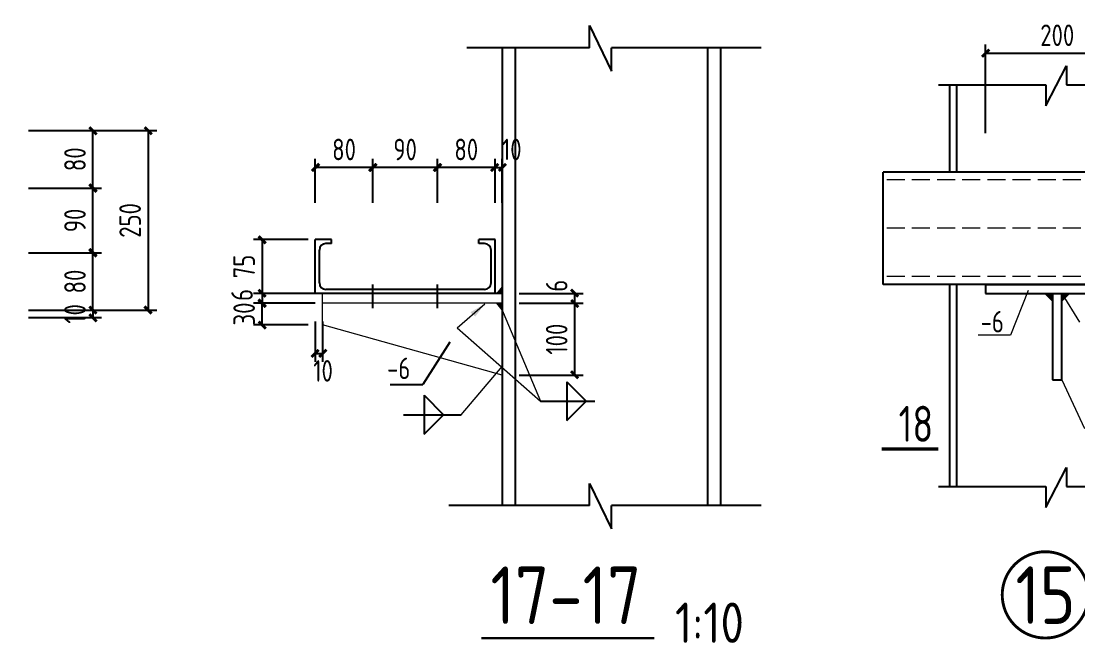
# Model space of a CAD drawing. Header units: millimetres. Extents: x 865490 to 879904, y 39442 to 44891.
# Drawn here: x 875751.1 to 875898.2, y 39645.5 to 39732 of the extents above; entities that cross this region are included whole.
import ezdxf

# ---------------------------------------------------------------- set-up
doc = ezdxf.new("R2010")
doc.units = ezdxf.units.MM
doc.header["$LTSCALE"] = 1000
doc.header["$MEASUREMENT"] = 0
doc.linetypes.add('DASH', pattern=[0.35, 0.25, -0.1])
for name, color, linetype, lineweight in [('1', 4, 'Continuous', 70), ('D3', 62, 'Continuous', 9), ('LZ', 64, 'Continuous', 9), ('数字', 3, 'Continuous', 9)]:
    doc.layers.add(name, color=color, linetype=linetype, lineweight=lineweight)
for name, color, linetype in [('D1', 112, 'Continuous'), ('D2', 6, 'Continuous'), ('DIM', 7, 'Continuous'), ('GJ', 6, 'Continuous'), ('PUB_DIM', 3, 'Continuous'), ('文字', 7, 'Continuous'), ('桩', 6, 'Continuous')]:
    doc.layers.add(name, color=color, linetype=linetype)
doc.styles.add('GBHZ', font='gbenor.shx', dxfattribs={"width": 0.9, "bigfont": 'gbcbig.shx'})
doc.dimstyles.new('Y10', dxfattribs={"dimscale": 0, "dimtxt": 3, "dimasz": 0.01, "dimexe": 1.2, "dimexo": 1, "dimgap": 1, "dimtad": 1, "dimdec": 0, "dimlfac": 10, "dimzin": 0, "dimdsep": 46, "dimtxsty": 'GBHZ', "dimblk1": 'DX', "dimblk2": 'DX', "dimsah": 1, "dimcen": 0.09, "dimdle": 1, "dimadec": 0, "dimazin": 0, "dimtfac": 1, "dimtdec": 0, "dimtix": 1, "dimtmove": 2, "dimatfit": 3, "dimldrblk": 'DX', "dimfxl": 0, "dimtolj": 1, "dimtzin": 0, "dimarcsym": 0})

# ---------------------------------------------------------------- blocks, each defined once
blk = doc.blocks.new('DX')
at = {"color": 0, "linetype": 'ByBlock', "const_width": 40}
blk.add_lwpolyline([(-54, -51), (46, 49)], dxfattribs=at)
blk = doc.blocks.new('*D955')
at = {"layer": 'Defpoints', "color": 0, "linetype": 'ByBlock', "transparency": 16777216}
for p in [(875905.29, 39727.52), (875885.29, 39715.41), (875905.29, 39715.62)]:
    blk.add_point(p, dxfattribs=at)
at = {"layer": 'DIM', "color": 0, "linetype": 'ByBlock', "lineweight": -2, "transparency": 16777216}
for p, q in [((875885.29, 39716.41), (875885.29, 39728.72)), ((875905.29, 39716.62), (875905.29, 39728.72)), ((875885.3, 39727.52), (875905.28, 39727.52))]:
    blk.add_line(p, q, dxfattribs=at)
at = {"layer": 'DIM', "color": 0, "linetype": 'ByBlock', "lineweight": -2, "transparency": 16777216, "xscale": 0.01, "yscale": 0.01, "zscale": 0.01, "rotation": 180}
blk.add_blockref('DX', (875885.29, 39727.52), dxfattribs=at)
at = {"layer": 'DIM', "color": 0, "linetype": 'ByBlock', "lineweight": -2, "transparency": 16777216, "xscale": 0.01, "yscale": 0.01, "zscale": 0.01}
blk.add_blockref('DX', (875905.29, 39727.52), dxfattribs=at)
at = {"layer": 'DIM', "color": 0, "linetype": 'ByBlock', "transparency": 16777216, "insert": (875895.29, 39730.02), "char_height": 3, "attachment_point": 5, "style": 'GBHZ'}
blk.add_mtext('\\A1;200', dxfattribs=at)
blk = doc.blocks.new('*D1313')
at = {"layer": 'Defpoints', "color": 0, "linetype": 'ByBlock', "transparency": 16777216}
for p in [(875755.57, 39716.78), (875755.57, 39691.78), (875768.81, 39691.78)]:
    blk.add_point(p, dxfattribs=at)
at = {"layer": 'dim', "color": 0, "linetype": 'ByBlock', "lineweight": -2, "transparency": 16777216}
for p, q in [((875756.57, 39716.78), (875770.01, 39716.78)), ((875768.81, 39716.77), (875768.81, 39691.79)), ((875756.57, 39691.78), (875770.01, 39691.78))]:
    blk.add_line(p, q, dxfattribs=at)
at = {"layer": 'dim', "color": 0, "linetype": 'ByBlock', "lineweight": -2, "transparency": 16777216, "xscale": 0.01, "yscale": 0.01, "zscale": 0.01}
for p, rotation in [((875768.81, 39716.78), 90), ((875768.81, 39691.78), 270)]:
    blk.add_blockref('DX', p, dxfattribs=dict(at, rotation=rotation))
at = {"layer": 'dim', "color": 0, "linetype": 'ByBlock', "transparency": 16777216, "insert": (875766.31, 39704.28), "char_height": 3, "attachment_point": 5, "rotation": 90, "style": 'GBHZ'}
blk.add_mtext('\\A1;250', dxfattribs=at)
blk = doc.blocks.new('*D1314')
at = {"layer": 'Defpoints', "color": 0, "linetype": 'ByBlock', "transparency": 16777216}
for p in [(875751.15, 39716.78), (875761.14, 39716.78), (875751.15, 39708.78)]:
    blk.add_point(p, dxfattribs=at)
at = {"layer": 'dim', "color": 0, "linetype": 'ByBlock', "lineweight": -2, "transparency": 16777216}
for p, q in [((875752.15, 39716.78), (875762.34, 39716.78)), ((875761.14, 39708.79), (875761.14, 39716.77)), ((875752.15, 39708.78), (875762.34, 39708.78))]:
    blk.add_line(p, q, dxfattribs=at)
at = {"layer": 'dim', "color": 0, "linetype": 'ByBlock', "lineweight": -2, "transparency": 16777216, "xscale": 0.01, "yscale": 0.01, "zscale": 0.01}
for p, rotation in [((875761.14, 39716.78), 90), ((875761.14, 39708.78), 270)]:
    blk.add_blockref('DX', p, dxfattribs=dict(at, rotation=rotation))
at = {"layer": 'dim', "color": 0, "linetype": 'ByBlock', "transparency": 16777216, "insert": (875758.64, 39712.78), "char_height": 3, "attachment_point": 5, "rotation": 90, "style": 'GBHZ'}
blk.add_mtext('\\A1;80', dxfattribs=at)
blk = doc.blocks.new('*D1315')
at = {"layer": 'Defpoints', "color": 0, "linetype": 'ByBlock', "transparency": 16777216}
for p in [(875751.15, 39708.78), (875761.14, 39708.78), (875751.15, 39699.78)]:
    blk.add_point(p, dxfattribs=at)
at = {"layer": 'dim', "color": 0, "linetype": 'ByBlock', "lineweight": -2, "transparency": 16777216}
for p, q in [((875752.15, 39708.78), (875762.34, 39708.78)), ((875761.14, 39699.79), (875761.14, 39708.77)), ((875752.15, 39699.78), (875762.34, 39699.78))]:
    blk.add_line(p, q, dxfattribs=at)
at = {"layer": 'dim', "color": 0, "linetype": 'ByBlock', "lineweight": -2, "transparency": 16777216, "xscale": 0.01, "yscale": 0.01, "zscale": 0.01}
for p, rotation in [((875761.14, 39708.78), 90), ((875761.14, 39699.78), 270)]:
    blk.add_blockref('DX', p, dxfattribs=dict(at, rotation=rotation))
at = {"layer": 'dim', "color": 0, "linetype": 'ByBlock', "transparency": 16777216, "insert": (875758.64, 39704.28), "char_height": 3, "attachment_point": 5, "rotation": 90, "style": 'GBHZ'}
blk.add_mtext('\\A1;90', dxfattribs=at)
blk = doc.blocks.new('*D1316')
at = {"layer": 'Defpoints', "color": 0, "linetype": 'ByBlock', "transparency": 16777216}
for p in [(875751.15, 39699.78), (875761.14, 39699.78), (875751.15, 39691.78)]:
    blk.add_point(p, dxfattribs=at)
at = {"layer": 'dim', "color": 0, "linetype": 'ByBlock', "lineweight": -2, "transparency": 16777216}
for p, q in [((875752.15, 39699.78), (875762.34, 39699.78)), ((875761.14, 39691.79), (875761.14, 39699.77)), ((875752.15, 39691.78), (875762.34, 39691.78))]:
    blk.add_line(p, q, dxfattribs=at)
at = {"layer": 'dim', "color": 0, "linetype": 'ByBlock', "lineweight": -2, "transparency": 16777216, "xscale": 0.01, "yscale": 0.01, "zscale": 0.01}
for p, rotation in [((875761.14, 39699.78), 90), ((875761.14, 39691.78), 270)]:
    blk.add_blockref('DX', p, dxfattribs=dict(at, rotation=rotation))
at = {"layer": 'dim', "color": 0, "linetype": 'ByBlock', "transparency": 16777216, "insert": (875758.64, 39695.78), "char_height": 3, "attachment_point": 5, "rotation": 90, "style": 'GBHZ'}
blk.add_mtext('\\A1;80', dxfattribs=at)
blk = doc.blocks.new('*D1306')
at = {"layer": 'Defpoints', "color": 0, "linetype": 'ByBlock', "transparency": 16777216}
for p in [(875751.15, 39691.78), (875751.15, 39690.78), (875761.14, 39690.78)]:
    blk.add_point(p, dxfattribs=at)
at = {"layer": 'dim', "color": 0, "linetype": 'ByBlock', "lineweight": -2, "transparency": 16777216}
for p, q in [((875752.15, 39691.78), (875762.34, 39691.78)), ((875752.15, 39690.78), (875762.34, 39690.78)), ((875761.14, 39691.79), (875761.14, 39691.8)), ((875761.14, 39691.78), (875761.14, 39690.78)), ((875761.14, 39690.77), (875761.14, 39690.76))]:
    blk.add_line(p, q, dxfattribs=at)
at = {"layer": 'dim', "color": 0, "linetype": 'ByBlock', "lineweight": -2, "transparency": 16777216, "xscale": 0.01, "yscale": 0.01, "zscale": 0.01}
for p, rotation in [((875761.14, 39691.78), 270), ((875761.14, 39690.78), 90)]:
    blk.add_blockref('DX', p, dxfattribs=dict(at, rotation=rotation))
at = {"layer": 'dim', "color": 0, "linetype": 'ByBlock', "transparency": 16777216, "insert": (875758.64, 39691.28), "char_height": 3, "attachment_point": 5, "rotation": 90, "style": 'GBHZ'}
blk.add_mtext('\\A1;10', dxfattribs=at)
blk = doc.blocks.new('*D1317')
at = {"layer": 'Defpoints', "color": 0, "linetype": 'ByBlock', "transparency": 16777216}
for p in [(875792.07, 39701.62), (875784.67, 39694.12), (875792.07, 39694.12)]:
    blk.add_point(p, dxfattribs=at)
at = {"layer": 'DIM', "color": 0, "linetype": 'ByBlock', "lineweight": -2, "transparency": 16777216}
for p, q in [((875791.07, 39701.62), (875783.47, 39701.62)), ((875784.67, 39701.61), (875784.67, 39694.13)), ((875791.07, 39694.12), (875783.47, 39694.12))]:
    blk.add_line(p, q, dxfattribs=at)
at = {"layer": 'DIM', "color": 0, "linetype": 'ByBlock', "lineweight": -2, "transparency": 16777216, "xscale": 0.01, "yscale": 0.01, "zscale": 0.01}
for p, rotation in [((875784.67, 39701.62), 90), ((875784.67, 39694.12), 270)]:
    blk.add_blockref('DX', p, dxfattribs=dict(at, rotation=rotation))
at = {"layer": 'DIM', "color": 0, "linetype": 'ByBlock', "transparency": 16777216, "insert": (875782.17, 39697.87), "char_height": 3, "attachment_point": 5, "rotation": 90, "style": 'GBHZ'}
blk.add_mtext('\\A1;75', dxfattribs=at)
blk = doc.blocks.new('*D1318')
at = {"layer": 'Defpoints', "color": 0, "linetype": 'ByBlock', "transparency": 16777216}
for p in [(875809.07, 39711.64), (875809.07, 39705.74), (875817.07, 39705.74)]:
    blk.add_point(p, dxfattribs=at)
at = {"layer": 'DIM', "color": 0, "linetype": 'ByBlock', "lineweight": -2, "transparency": 16777216}
for p, q in [((875809.07, 39706.74), (875809.07, 39712.84)), ((875817.07, 39706.74), (875817.07, 39712.84)), ((875817.06, 39711.64), (875809.08, 39711.64))]:
    blk.add_line(p, q, dxfattribs=at)
at = {"layer": 'DIM', "color": 0, "linetype": 'ByBlock', "lineweight": -2, "transparency": 16777216, "xscale": 0.01, "yscale": 0.01, "zscale": 0.01, "rotation": 180}
blk.add_blockref('DX', (875809.07, 39711.64), dxfattribs=at)
at = {"layer": 'DIM', "color": 0, "linetype": 'ByBlock', "lineweight": -2, "transparency": 16777216, "xscale": 0.01, "yscale": 0.01, "zscale": 0.01}
blk.add_blockref('DX', (875817.07, 39711.64), dxfattribs=at)
at = {"layer": 'DIM', "color": 0, "linetype": 'ByBlock', "transparency": 16777216, "insert": (875813.07, 39714.14), "char_height": 3, "attachment_point": 5, "style": 'GBHZ'}
blk.add_mtext('\\A1;80', dxfattribs=at)
blk = doc.blocks.new('*D1319')
at = {"layer": 'Defpoints', "color": 0, "linetype": 'ByBlock', "transparency": 16777216}
for p in [(875800.07, 39711.64), (875800.07, 39705.74), (875809.07, 39705.74)]:
    blk.add_point(p, dxfattribs=at)
at = {"layer": 'DIM', "color": 0, "linetype": 'ByBlock', "lineweight": -2, "transparency": 16777216}
for p, q in [((875800.07, 39706.74), (875800.07, 39712.84)), ((875809.07, 39706.74), (875809.07, 39712.84)), ((875809.06, 39711.64), (875800.08, 39711.64))]:
    blk.add_line(p, q, dxfattribs=at)
at = {"layer": 'DIM', "color": 0, "linetype": 'ByBlock', "lineweight": -2, "transparency": 16777216, "xscale": 0.01, "yscale": 0.01, "zscale": 0.01, "rotation": 180}
blk.add_blockref('DX', (875800.07, 39711.64), dxfattribs=at)
at = {"layer": 'DIM', "color": 0, "linetype": 'ByBlock', "lineweight": -2, "transparency": 16777216, "xscale": 0.01, "yscale": 0.01, "zscale": 0.01}
blk.add_blockref('DX', (875809.07, 39711.64), dxfattribs=at)
at = {"layer": 'DIM', "color": 0, "linetype": 'ByBlock', "transparency": 16777216, "insert": (875804.57, 39714.14), "char_height": 3, "attachment_point": 5, "style": 'GBHZ'}
blk.add_mtext('\\A1;90', dxfattribs=at)
blk = doc.blocks.new('*D1320')
at = {"layer": 'Defpoints', "color": 0, "linetype": 'ByBlock', "transparency": 16777216}
for p in [(875792.07, 39711.64), (875792.07, 39705.74), (875800.07, 39705.74)]:
    blk.add_point(p, dxfattribs=at)
at = {"layer": 'DIM', "color": 0, "linetype": 'ByBlock', "lineweight": -2, "transparency": 16777216}
for p, q in [((875792.07, 39706.74), (875792.07, 39712.84)), ((875800.07, 39706.74), (875800.07, 39712.84)), ((875800.06, 39711.64), (875792.08, 39711.64))]:
    blk.add_line(p, q, dxfattribs=at)
at = {"layer": 'DIM', "color": 0, "linetype": 'ByBlock', "lineweight": -2, "transparency": 16777216, "xscale": 0.01, "yscale": 0.01, "zscale": 0.01, "rotation": 180}
blk.add_blockref('DX', (875792.07, 39711.64), dxfattribs=at)
at = {"layer": 'DIM', "color": 0, "linetype": 'ByBlock', "lineweight": -2, "transparency": 16777216, "xscale": 0.01, "yscale": 0.01, "zscale": 0.01}
blk.add_blockref('DX', (875800.07, 39711.64), dxfattribs=at)
at = {"layer": 'DIM', "color": 0, "linetype": 'ByBlock', "transparency": 16777216, "insert": (875796.07, 39714.14), "char_height": 3, "attachment_point": 5, "style": 'GBHZ'}
blk.add_mtext('\\A1;80', dxfattribs=at)
blk = doc.blocks.new('*D1321')
at = {"layer": 'Defpoints', "color": 0, "linetype": 'ByBlock', "transparency": 16777216}
for p in [(875819.45, 39694.12), (875819.45, 39692.77), (875828.15, 39692.77)]:
    blk.add_point(p, dxfattribs=at)
at = {"layer": 'DIM', "color": 0, "linetype": 'ByBlock', "lineweight": -2, "transparency": 16777216}
for p, q in [((875820.45, 39694.12), (875829.35, 39694.12)), ((875828.15, 39694.13), (875828.15, 39694.14)), ((875828.15, 39694.12), (875828.15, 39692.77)), ((875820.45, 39692.77), (875829.35, 39692.77)), ((875828.15, 39692.76), (875828.15, 39692.75))]:
    blk.add_line(p, q, dxfattribs=at)
at = {"layer": 'DIM', "color": 0, "linetype": 'ByBlock', "lineweight": -2, "transparency": 16777216, "xscale": 0.01, "yscale": 0.01, "zscale": 0.01}
for p, rotation in [((875828.15, 39694.12), 270), ((875828.15, 39692.77), 90)]:
    blk.add_blockref('DX', p, dxfattribs=dict(at, rotation=rotation))
at = {"layer": 'DIM', "color": 0, "linetype": 'ByBlock', "transparency": 16777216, "insert": (875825.65, 39695.2), "char_height": 3, "attachment_point": 5, "rotation": 90, "style": 'GBHZ'}
blk.add_mtext('\\A1;6', dxfattribs=at)
blk = doc.blocks.new('*D1322')
at = {"layer": 'Defpoints', "color": 0, "linetype": 'ByBlock', "transparency": 16777216}
for p in [(875819.45, 39692.77), (875819.45, 39682.77), (875828.15, 39682.77)]:
    blk.add_point(p, dxfattribs=at)
at = {"layer": 'DIM', "color": 0, "linetype": 'ByBlock', "lineweight": -2, "transparency": 16777216}
for p, q in [((875820.45, 39692.77), (875829.35, 39692.77)), ((875828.15, 39692.76), (875828.15, 39682.78)), ((875820.45, 39682.77), (875829.35, 39682.77))]:
    blk.add_line(p, q, dxfattribs=at)
at = {"layer": 'DIM', "color": 0, "linetype": 'ByBlock', "lineweight": -2, "transparency": 16777216, "xscale": 0.01, "yscale": 0.01, "zscale": 0.01}
for p, rotation in [((875828.15, 39692.77), 90), ((875828.15, 39682.77), 270)]:
    blk.add_blockref('DX', p, dxfattribs=dict(at, rotation=rotation))
at = {"layer": 'DIM', "color": 0, "linetype": 'ByBlock', "transparency": 16777216, "insert": (875825.65, 39687.77), "char_height": 3, "attachment_point": 5, "rotation": 90, "style": 'GBHZ'}
blk.add_mtext('\\A1;100', dxfattribs=at)
blk = doc.blocks.new('*D1323')
at = {"layer": 'Defpoints', "color": 0, "linetype": 'ByBlock', "transparency": 16777216}
for p in [(875792.07, 39691.24), (875793.07, 39691.24), (875793.07, 39685.8)]:
    blk.add_point(p, dxfattribs=at)
at = {"layer": 'DIM', "color": 0, "linetype": 'ByBlock', "lineweight": -2, "transparency": 16777216}
for p, q in [((875792.07, 39690.24), (875792.07, 39684.6)), ((875793.07, 39690.24), (875793.07, 39684.6)), ((875792.06, 39685.8), (875792.05, 39685.8)), ((875792.07, 39685.8), (875793.07, 39685.8)), ((875793.08, 39685.8), (875793.09, 39685.8))]:
    blk.add_line(p, q, dxfattribs=at)
at = {"layer": 'DIM', "color": 0, "linetype": 'ByBlock', "lineweight": -2, "transparency": 16777216, "xscale": 0.01, "yscale": 0.01, "zscale": 0.01}
blk.add_blockref('DX', (875792.07, 39685.8), dxfattribs=at)
at = {"layer": 'DIM', "color": 0, "linetype": 'ByBlock', "lineweight": -2, "transparency": 16777216, "xscale": 0.01, "yscale": 0.01, "zscale": 0.01, "rotation": 180}
blk.add_blockref('DX', (875793.07, 39685.8), dxfattribs=at)
at = {"layer": 'DIM', "color": 0, "linetype": 'ByBlock', "transparency": 16777216, "insert": (875793.15, 39683.36), "char_height": 3, "attachment_point": 5, "style": 'GBHZ'}
blk.add_mtext('\\A1;10', dxfattribs=at)
blk = doc.blocks.new('*D1324')
at = {"layer": 'Defpoints', "color": 0, "linetype": 'ByBlock', "transparency": 16777216}
for p in [(875784.67, 39692.77), (875792.07, 39692.77), (875792.07, 39689.77)]:
    blk.add_point(p, dxfattribs=at)
at = {"layer": 'DIM', "color": 0, "linetype": 'ByBlock', "lineweight": -2, "transparency": 16777216}
for p, q in [((875791.07, 39692.77), (875783.47, 39692.77)), ((875784.67, 39692.78), (875784.67, 39692.79)), ((875784.67, 39689.77), (875784.67, 39692.77)), ((875791.07, 39689.77), (875783.47, 39689.77)), ((875784.67, 39689.76), (875784.67, 39689.75))]:
    blk.add_line(p, q, dxfattribs=at)
at = {"layer": 'DIM', "color": 0, "linetype": 'ByBlock', "lineweight": -2, "transparency": 16777216, "xscale": 0.01, "yscale": 0.01, "zscale": 0.01}
for p, rotation in [((875784.67, 39692.77), 270), ((875784.67, 39689.77), 90)]:
    blk.add_blockref('DX', p, dxfattribs=dict(at, rotation=rotation))
at = {"layer": 'DIM', "color": 0, "linetype": 'ByBlock', "transparency": 16777216, "insert": (875782.17, 39691.27), "char_height": 3, "attachment_point": 5, "rotation": 90, "style": 'GBHZ'}
blk.add_mtext('\\A1;30', dxfattribs=at)
blk = doc.blocks.new('*D1325')
at = {"layer": 'Defpoints', "color": 0, "linetype": 'ByBlock', "transparency": 16777216}
for p in [(875793.13, 39694.12), (875784.67, 39692.77), (875793.07, 39692.77)]:
    blk.add_point(p, dxfattribs=at)
at = {"layer": 'DIM', "color": 0, "linetype": 'ByBlock', "lineweight": -2, "transparency": 16777216}
for p, q in [((875792.13, 39694.12), (875783.47, 39694.12)), ((875784.67, 39694.13), (875784.67, 39694.14)), ((875784.67, 39694.12), (875784.67, 39692.77)), ((875792.07, 39692.77), (875783.47, 39692.77)), ((875784.67, 39692.76), (875784.67, 39692.75))]:
    blk.add_line(p, q, dxfattribs=at)
at = {"layer": 'DIM', "color": 0, "linetype": 'ByBlock', "lineweight": -2, "transparency": 16777216, "xscale": 0.01, "yscale": 0.01, "zscale": 0.01}
for p, rotation in [((875784.67, 39694.12), 270), ((875784.67, 39692.77), 90)]:
    blk.add_blockref('DX', p, dxfattribs=dict(at, rotation=rotation))
at = {"layer": 'DIM', "color": 0, "linetype": 'ByBlock', "transparency": 16777216, "insert": (875781.88, 39693.92), "char_height": 3, "attachment_point": 5, "rotation": 90, "style": 'GBHZ'}
blk.add_mtext('\\A1;6', dxfattribs=at)
blk = doc.blocks.new('*D1326')
at = {"layer": 'Defpoints', "color": 0, "linetype": 'ByBlock', "transparency": 16777216}
for p in [(875818.07, 39711.64), (875817.07, 39705.74), (875818.07, 39705.74)]:
    blk.add_point(p, dxfattribs=at)
at = {"layer": 'DIM', "color": 0, "linetype": 'ByBlock', "lineweight": -2, "transparency": 16777216}
for p, q in [((875817.07, 39706.74), (875817.07, 39712.84)), ((875818.07, 39706.74), (875818.07, 39712.84)), ((875817.06, 39711.64), (875817.05, 39711.64)), ((875817.07, 39711.64), (875818.07, 39711.64)), ((875818.08, 39711.64), (875818.09, 39711.64))]:
    blk.add_line(p, q, dxfattribs=at)
at = {"layer": 'DIM', "color": 0, "linetype": 'ByBlock', "lineweight": -2, "transparency": 16777216, "xscale": 0.01, "yscale": 0.01, "zscale": 0.01}
blk.add_blockref('DX', (875817.07, 39711.64), dxfattribs=at)
at = {"layer": 'DIM', "color": 0, "linetype": 'ByBlock', "lineweight": -2, "transparency": 16777216, "xscale": 0.01, "yscale": 0.01, "zscale": 0.01, "rotation": 180}
blk.add_blockref('DX', (875818.07, 39711.64), dxfattribs=at)
at = {"layer": 'DIM', "color": 0, "linetype": 'ByBlock', "transparency": 16777216, "insert": (875819.4, 39714.14), "char_height": 3, "attachment_point": 5, "style": 'GBHZ'}
blk.add_mtext('\\A1;10', dxfattribs=at)

msp = doc.modelspace()

# ---------------------------------------------------------------- linework, layer by layer
at = {"linetype": 'ByBlock', "ltscale": 0.5, "const_width": 0.4}
msp.add_lwpolyline([(875887.631, 39652.216, 1), (875899.631, 39652.216, 1)], format="xyb", close=True, dxfattribs=at)
at = {"layer": '1', "color": 2, "const_width": 0.48}
msp.add_lwpolyline([(875870.838, 39672.494), (875878.76, 39672.494)], dxfattribs=at)
at = {"layer": 'D1'}
for p, q in [((875830.216, 39728.282), (875830.216, 39731.368)), ((875830.216, 39731.368), (875833.293, 39725.047)), ((875830.216, 39728.282), (875813.132, 39728.282)), ((875833.293, 39725.047), (875833.293, 39728.282)), ((875854.09, 39728.282), (875833.293, 39728.282)), ((875827.062, 39681.86), (875827.062, 39676.451)), ((875827.062, 39681.86), (875829.767, 39679.156)), ((875807.212, 39679.967), (875809.917, 39677.263)), ((875807.212, 39679.967), (875807.212, 39674.558)), ((875823.42, 39679.156), (875830.943, 39679.156)), ((875827.062, 39676.451), (875829.767, 39679.156)), ((875804.356, 39677.263), (875812.361, 39677.263)), ((875807.212, 39674.558), (875809.917, 39677.263)), ((875830.216, 39667.719), (875833.293, 39661.398)), ((875830.216, 39664.633), (875830.216, 39667.719)), ((875830.216, 39664.633), (875810.642, 39664.633)), ((875833.293, 39661.398), (875833.293, 39664.633)), ((875854.09, 39664.633), (875833.293, 39664.633))]:
    msp.add_line(p, q, dxfattribs=at)
at = {"layer": 'D1', "color": 251}
for p, q in [((875893.687, 39720.215), (875896.562, 39725.765)), ((875896.562, 39725.765), (875896.562, 39723.148)), ((875878.76, 39723.148), (875893.687, 39723.148)), ((875893.687, 39723.148), (875893.687, 39720.215)), ((875896.562, 39723.148), (875911.67, 39723.148)), ((875893.687, 39664.365), (875896.562, 39669.915)), ((875896.562, 39669.915), (875896.562, 39667.297)), ((875878.76, 39667.297), (875893.687, 39667.297)), ((875893.687, 39667.297), (875893.687, 39664.365)), ((875896.562, 39667.297), (875911.67, 39667.297))]:
    msp.add_line(p, q, dxfattribs=at)
at = {"layer": 'D2'}
for p, q in [((875818.073, 39728.282), (875818.073, 39664.69)), ((875819.876, 39728.282), (875819.876, 39664.69)), ((875846.653, 39728.282), (875846.653, 39664.69)), ((875848.456, 39728.282), (875848.456, 39664.69)), ((875880.29, 39723.148), (875880.29, 39710.992)), ((875881.29, 39723.148), (875881.29, 39710.992)), ((875933.572, 39710.992), (875871.088, 39710.992)), ((875794.333, 39701.62), (875792.073, 39701.62)), ((875792.073, 39694.122), (875792.073, 39701.62)), ((875794.333, 39701.62), (875792.073, 39701.62)), ((875794.333, 39701.057), (875793.545, 39701.057)), ((875794.333, 39701.057), (875794.333, 39701.62)), ((875817.076, 39701.62), (875814.823, 39701.62)), ((875814.823, 39701.057), (875814.823, 39701.62)), ((875817.076, 39701.62), (875814.823, 39701.62)), ((875815.611, 39701.057), (875814.823, 39701.057)), ((875817.076, 39694.122), (875817.076, 39701.62)), ((875792.643, 39695.587), (875792.643, 39700.155)), ((875816.513, 39695.587), (875816.513, 39700.155)), ((875800.073, 39692.093), (875800.073, 39695.361)), ((875809.073, 39692.093), (875809.073, 39695.361)), ((875933.572, 39695.392), (875871.088, 39695.392)), ((875880.29, 39695.392), (875880.29, 39667.297)), ((875881.29, 39695.392), (875881.29, 39667.297)), ((875885.29, 39695.392), (875885.29, 39694.108)), ((875885.29, 39695.392), (875905.29, 39695.392)), ((875818.073, 39694.122), (875792.073, 39694.122)), ((875815.611, 39694.685), (875793.545, 39694.685)), ((875818.073, 39694.122), (875818.073, 39682.773)), ((875885.29, 39694.108), (875905.29, 39694.108)), ((875894.648, 39694.108), (875894.648, 39682.105)), ((875895.933, 39682.105), (875895.933, 39694.108)), ((875894.648, 39682.105), (875895.933, 39682.105))]:
    msp.add_line(p, q, dxfattribs=at)
for centre, start, end in [((875793.545, 39700.155), 90, 180), ((875815.611, 39700.155), 0, 90), ((875793.545, 39695.587), 180, 270), ((875815.611, 39695.587), 270, 0)]:
    msp.add_arc(centre, 0.902, start, end, dxfattribs=at)
at = {"layer": 'D3'}
for p, q in [((875818.073, 39695.023), (875817.302, 39694.122)), ((875793.073, 39689.769), (875793.073, 39694.122)), ((875893.578, 39694.108), (875894.648, 39693.037)), ((875897.003, 39694.108), (875895.933, 39693.037)), ((875818.073, 39692.769), (875793.073, 39692.769)), ((875811.799, 39689.326), (875815.665, 39692.668)), ((875818.073, 39691.868), (875817.302, 39692.769)), ((875817.848, 39692.361), (875823.42, 39679.156)), ((875818.073, 39682.773), (875793.073, 39689.769)), ((875811.799, 39689.326), (875823.42, 39679.156)), ((875812.361, 39677.263), (875818.073, 39683.957))]:
    msp.add_line(p, q, dxfattribs=at)
at = {"layer": 'D3', "color": 251}
for p, q in [((875891.246, 39694.536), (875888.793, 39688.311)), ((875895.933, 39694.108), (875898.385, 39690.147)), ((875888.793, 39688.311), (875884.266, 39688.311)), ((875895.933, 39682.105), (875899.099, 39675.346))]:
    msp.add_line(p, q, dxfattribs=at)
at = {"layer": 'D3'}
for points in [[(875818.073, 39695.023), (875818.073, 39694.122), (875817.302, 39694.122), (875818.073, 39694.122)], [(875893.578, 39694.108), (875894.648, 39694.108), (875894.648, 39693.037), (875894.648, 39694.108)], [(875897.003, 39694.108), (875895.933, 39694.108), (875895.933, 39693.037), (875895.933, 39694.108)], [(875813.639, 39691.506), (875815.665, 39692.668), (875813.639, 39691.506), (875814.323, 39690.919)], [(875818.073, 39691.868), (875818.073, 39692.769), (875817.302, 39692.769), (875818.073, 39692.769)]]:
    msp.add_solid(points, dxfattribs=at)
at = {"layer": 'GJ', "linetype": 'Continuous'}
msp.add_line((875871.088, 39695.392), (875871.088, 39710.992), dxfattribs=at)
at = {"layer": 'LZ', "color": 251, "linetype": 'DASH', "ltscale": 0.01}
for p, q in [((875933.572, 39709.922), (875871.088, 39709.922)), ((875933.572, 39703.192), (875871.088, 39703.192)), ((875933.572, 39696.463), (875871.088, 39696.463))]:
    msp.add_line(p, q, dxfattribs=at)
at = {"layer": '文字', "color": 6, "const_width": 0.32}
msp.add_lwpolyline([(875815.18, 39646.216), (875839.225, 39646.216)], dxfattribs=at)
at = {"layer": '桩'}
for p in [(875810.808, 39687.364), (875802.487, 39681.485)]:
    msp.add_line(p, (875807.037, 39681.485), dxfattribs=at)

# ---------------------------------------------------------------- texts
at = {"layer": 'PUB_DIM', "style": 'GBHZ', "width": 0.9}
msp.add_text('18', height=5, dxfattribs=at).set_placement((875873.216, 39673.495))
at = {"layer": '数字', "style": 'GBHZ', "width": 0.9}
for p in [(875884.63, 39688.698), (875802.057, 39682.214)]:
    msp.add_text('-6', height=3, dxfattribs=at).set_placement(p)
at = {"layer": '文字', "color": 6, "style": 'GBHZ'}
for s, height, p in [('17-17', 8, (875816.431, 39648.167)), ('15', 8, (875889.463, 39648.183)), ('1:10', 5.6, (875842.105, 39645.546))]:
    msp.add_text(s, height=height, dxfattribs=at).set_placement(p)

# ---------------------------------------------------------------- dimensions: what is measured, and where the dimension line sits
at = {"layer": 'DIM', "linetype": 'ByBlock'}
dim = msp.add_linear_dim(base=(875905.29, 39727.517), p1=(875885.29, 39715.407), p2=(875905.29, 39715.621), dimstyle='Y10', override={"dimscale": 1}, dxfattribs=at)
dim.commit()
dim.dimension.update_dxf_attribs({"geometry": '*D955', "text_midpoint": (875895.29, 39730.017)})
at = {"layer": 'dim', "linetype": 'ByBlock'}
for base, p1, p2, angle, picture, middle in [((875761.137, 39716.782), (875751.147, 39708.785), (875751.147, 39716.782), 90, '*D1314', (875758.637, 39712.783)), ((875768.815, 39691.785), (875755.568, 39716.782), (875755.568, 39691.785), 90, '*D1313', (875766.315, 39704.283)), ((875761.137, 39708.785), (875751.147, 39699.782), (875751.147, 39708.785), 90, '*D1315', (875758.637, 39704.283)), ((875761.137, 39699.782), (875751.147, 39691.785), (875751.147, 39699.782), 90, '*D1316', (875758.637, 39695.783)), ((875761.137, 39690.784), (875751.147, 39691.785), (875751.147, 39690.784), 270, '*D1306', (875758.637, 39691.284))]:
    dim = msp.add_linear_dim(base=base, p1=p1, p2=p2, angle=angle, dimstyle='Y10', override={"dimscale": 1}, dxfattribs=at)
    dim.commit()
    dim.dimension.update_dxf_attribs({"geometry": picture, "text_midpoint": middle})
at = {"layer": 'DIM', "linetype": 'ByBlock'}
for base, p1, p2, angle, picture, middle in [((875792.073, 39711.645), (875800.073, 39705.737), (875792.073, 39705.737), 180, '*D1320', (875796.073, 39714.145)), ((875800.073, 39711.645), (875809.073, 39705.737), (875800.073, 39705.737), 180, '*D1319', (875804.573, 39714.145)), ((875809.073, 39711.645), (875817.073, 39705.737), (875809.073, 39705.737), 180, '*D1318', (875813.073, 39714.145)), ((875784.673, 39694.122), (875792.073, 39701.62), (875792.073, 39694.122), 270, '*D1317', (875782.173, 39697.871)), ((875784.673, 39692.769), (875792.073, 39689.769), (875792.073, 39692.769), 90, '*D1324', (875782.173, 39691.269)), ((875828.145, 39682.773), (875819.451, 39692.769), (875819.451, 39682.773), 270, '*D1322', (875825.645, 39687.771))]:
    dim = msp.add_linear_dim(base=base, p1=p1, p2=p2, angle=angle, dimstyle='Y10', override={"dimscale": 1}, dxfattribs=at)
    dim.commit()
    dim.dimension.update_dxf_attribs({"geometry": picture, "text_midpoint": middle})
dim = msp.add_linear_dim(base=(875818.073, 39711.645), p1=(875817.073, 39705.737), p2=(875818.073, 39705.737), dimstyle='Y10', override={"dimscale": 1}, dxfattribs=at)
dim.commit()
dim.dimension.update_dxf_attribs({"geometry": '*D1326', "text_midpoint": (875819.4, 39714.145), "dimtype": 160})
for base, p1, p2, picture, middle in [((875828.145, 39692.769), (875819.451, 39694.122), (875819.451, 39692.769), '*D1321', (875825.645, 39695.203)), ((875784.673, 39692.769), (875793.127, 39694.122), (875793.073, 39692.769), '*D1325', (875781.879, 39693.917))]:
    dim = msp.add_linear_dim(base=base, p1=p1, p2=p2, angle=270, text='6', dimstyle='Y10', override={"dimscale": 1}, dxfattribs=at)
    dim.commit()
    dim.dimension.update_dxf_attribs({"geometry": picture, "text_midpoint": middle, "dimtype": 160})
dim = msp.add_linear_dim(base=(875793.073, 39685.801), p1=(875792.073, 39691.241), p2=(875793.073, 39691.241), angle=180, dimstyle='Y10', override={"dimscale": 1}, dxfattribs=at)
dim.commit()
dim.dimension.update_dxf_attribs({"geometry": '*D1323', "text_midpoint": (875793.145, 39683.362), "dimtype": 160})

doc.saveas('drawing.dxf')
